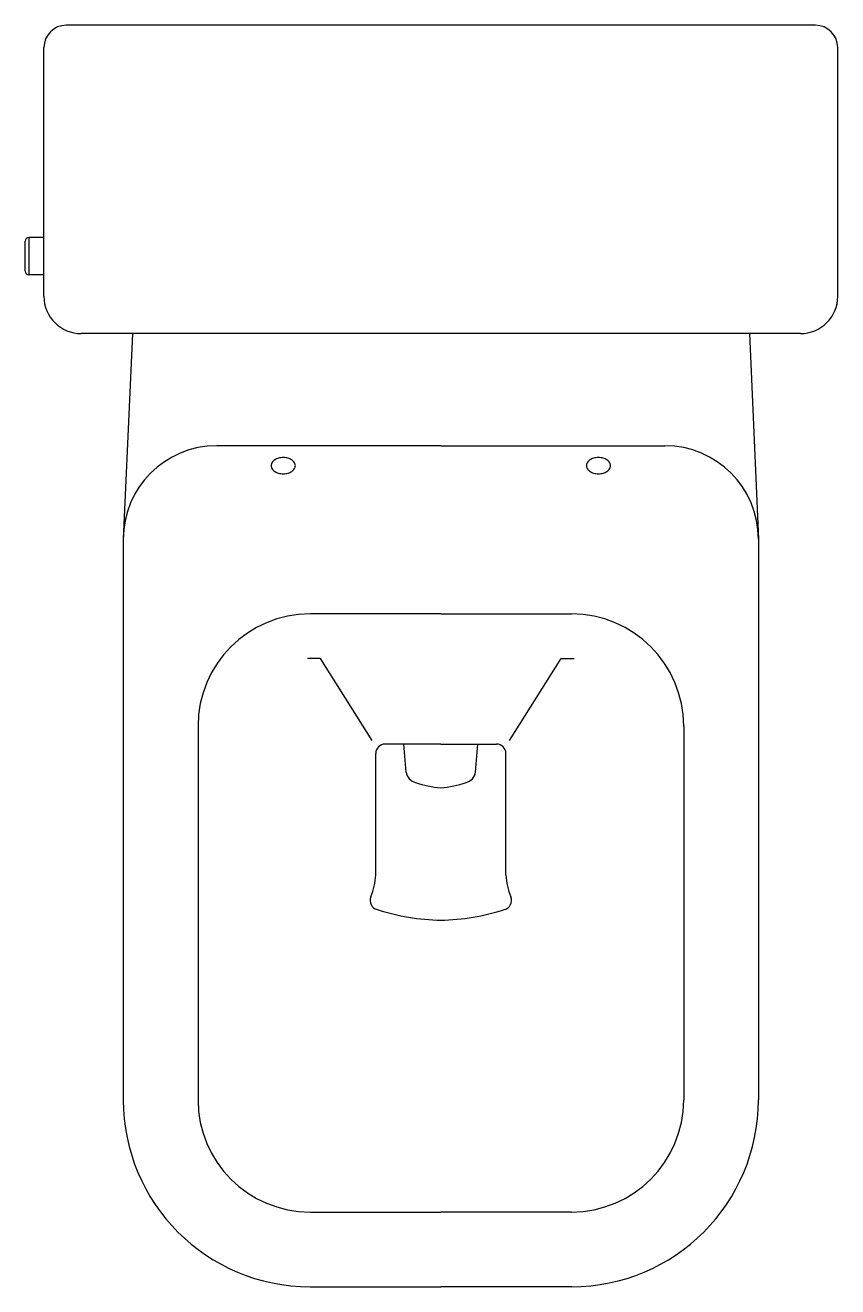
# Model space of a CAD drawing. Header units: metres. Extents: x -0.223 to 0.213, y -0.675 to 0.
import ezdxf

# ---------------------------------------------------------------- set-up
doc = ezdxf.new("R2010")
doc.units = ezdxf.units.M

msp = doc.modelspace()

# ---------------------------------------------------------------- linework, layer by layer
for p, q in [((0.2005, 0), (-0.2005, 0)), ((-0.2125, -0.145), (-0.2125, -0.012)), ((0.2125, -0.145), (0.2125, -0.012)), ((-0.2205, -0.11356), (-0.2205, -0.13356)), ((-0.2125, -0.11356), (-0.2205, -0.11356)), ((-0.2225, -0.13156), (-0.2225, -0.11556)), ((-0.2125, -0.13356), (-0.2205, -0.13356)), ((0.1925, -0.165), (-0.1925, -0.165)), ((-0.16515, -0.165), (-0.17, -0.275)), ((0.16515, -0.165), (0.17, -0.275)), ((0, -0.225), (-0.12, -0.225)), ((0, -0.225), (0.12, -0.225)), ((-0.17, -0.275), (-0.17, -0.575)), ((0.17, -0.275), (0.17, -0.575)), ((0, -0.315), (-0.07, -0.315)), ((0, -0.315), (0.07, -0.315)), ((-0.06441, -0.33884), (-0.07133, -0.33884)), ((-0.03675, -0.38267), (-0.06441, -0.33884)), ((0.03675, -0.38267), (0.06441, -0.33884)), ((0.06441, -0.33884), (0.07133, -0.33884)), ((-0.13, -0.375), (-0.13, -0.575)), ((0.13, -0.375), (0.13, -0.575)), ((0, -0.38463), (-0.02982, -0.38463)), ((-0.01857, -0.39963), (-0.01982, -0.38463)), ((0, -0.38463), (0.02982, -0.38463)), ((0.01857, -0.39963), (0.01982, -0.38463)), ((-0.03482, -0.4547), (-0.03482, -0.38963)), ((0.03482, -0.4547), (0.03482, -0.38963)), ((-0.07, -0.635), (0, -0.635)), ((0.07, -0.635), (0, -0.635)), ((-0.07, -0.675), (0, -0.675)), ((0.07, -0.675), (0, -0.675))]:
    msp.add_line(p, q)
for centre, radius, start, end in [((-0.2005, -0.012), 0.012, 90, 180), ((0.2005, -0.012), 0.012, 0, 90), ((-0.2205, -0.11556), 0.002, 90, 180), ((-0.2205, -0.13156), 0.002, 180, 270), ((-0.1925, -0.145), 0.02, 180, 270), ((0.1925, -0.145), 0.02, 270, 0), ((-0.12, -0.275), 0.05, 90, 180), ((0.12, -0.275), 0.05, 0, 90), ((-0.0879, -0.23566), 0.00294, 148.14647, 180), ((-0.0879, -0.23566), 0.00294, 180, 211.85353), ((-0.08621, -0.23671), 0.00493, 123.69006, 148.14647), ((-0.08509, -0.23838), 0.00694, 105.43708, 123.69006), ((-0.08436, -0.24102), 0.00967, 90, 105.43708), ((-0.08436, -0.24102), 0.00967, 74.56292, 90), ((-0.08364, -0.23838), 0.00694, 56.30994, 74.56292), ((-0.08252, -0.23671), 0.00493, 31.85353, 56.30994), ((-0.08083, -0.23566), 0.00294, 0, 31.85353), ((-0.08083, -0.23566), 0.00294, 328.14647, 0), ((0.08083, -0.23566), 0.00294, 148.14647, 180), ((0.08083, -0.23566), 0.00294, 180, 211.85353), ((0.08252, -0.23671), 0.00493, 123.69006, 148.14647), ((0.08364, -0.23838), 0.00694, 105.43708, 123.69006), ((0.08436, -0.24102), 0.00967, 90, 105.43708), ((0.08436, -0.24102), 0.00967, 74.56292, 90), ((0.08509, -0.23838), 0.00694, 56.30994, 74.56292), ((0.08621, -0.23671), 0.00493, 31.85353, 56.30994), ((0.0879, -0.23566), 0.00294, 0, 31.85353), ((0.0879, -0.23566), 0.00294, 328.14647, 0), ((-0.08621, -0.23461), 0.00493, 211.85353, 236.30994), ((-0.08509, -0.23294), 0.00694, 236.30994, 254.56292), ((-0.08436, -0.2303), 0.00967, 254.56292, 270), ((-0.08436, -0.2303), 0.00967, 270, 285.43708), ((-0.08364, -0.23294), 0.00694, 285.43708, 303.69006), ((-0.08252, -0.23461), 0.00493, 303.69006, 328.14647), ((0.08252, -0.23461), 0.00493, 211.85353, 236.30994), ((0.08364, -0.23294), 0.00694, 236.30994, 254.56292), ((0.08436, -0.2303), 0.00967, 254.56292, 270), ((0.08436, -0.2303), 0.00967, 270, 285.43708), ((0.08509, -0.23294), 0.00694, 285.43708, 303.69006), ((0.08621, -0.23461), 0.00493, 303.69006, 328.14647), ((-0.07, -0.375), 0.06, 90, 180), ((0.07, -0.375), 0.06, 0, 90), ((-0.02982, -0.38963), 0.005, 90, 180), ((0.02982, -0.38963), 0.005, 0, 90), ((-0.01193, -0.39868), 0.0067, 188.12105, 255.8859), ((0.01193, -0.39868), 0.0067, 284.1141, 351.87895), ((0.00449, -0.3532), 0.05503, 250.8401, 265.31504), ((-0.00449, -0.3532), 0.05503, 274.68496, 289.1599), ((-0.06946, -0.45299), 0.03468, 337.30995, 357.17634), ((0.06946, -0.45299), 0.03468, 182.82366, 202.69005), ((-0.03285, -0.4683), 0.005, 157.30995, 256.05754), ((0.03285, -0.4683), 0.005, 283.94246, 22.69005), ((0.00186, -0.36276), 0.11608, 251.97967, 269.08415), ((-0.00186, -0.36276), 0.11608, 270.91585, 288.02033), ((-0.07, -0.575), 0.1, 180, 270), ((-0.07, -0.575), 0.06, 180, 270), ((0.07, -0.575), 0.1, 270, 0), ((0.07, -0.575), 0.06, 270, 0)]:
    msp.add_arc(centre, radius, start, end)

doc.saveas('drawing.dxf')
